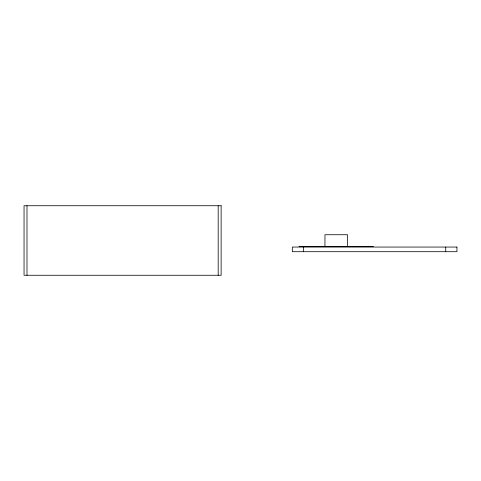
<?xml version="1.0" encoding="UTF-8"?>
<svg xmlns="http://www.w3.org/2000/svg" width="481" height="481" viewBox="0 0 481 481"><rect width="100%" height="100%" fill="white"/><g stroke="black" fill="none" stroke-linecap="round" stroke-linejoin="round"><path stroke-width="0.72" d="M299.032 246.512L373.478 246.512M445.725 247.054L445.725 251.695M347.553 246.512L347.553 234.728L324.958 234.728L324.958 246.512M303.553 247.054L303.553 251.695M218.188 205.736L218.188 275.264M26.996 205.736L26.996 275.264M221.134 205.736L24.05 205.736L24.05 275.264L221.134 275.264L221.134 205.736M456.95 247.054L292.334 247.054L292.334 251.695L456.95 251.695L456.95 247.054"/></g></svg>
